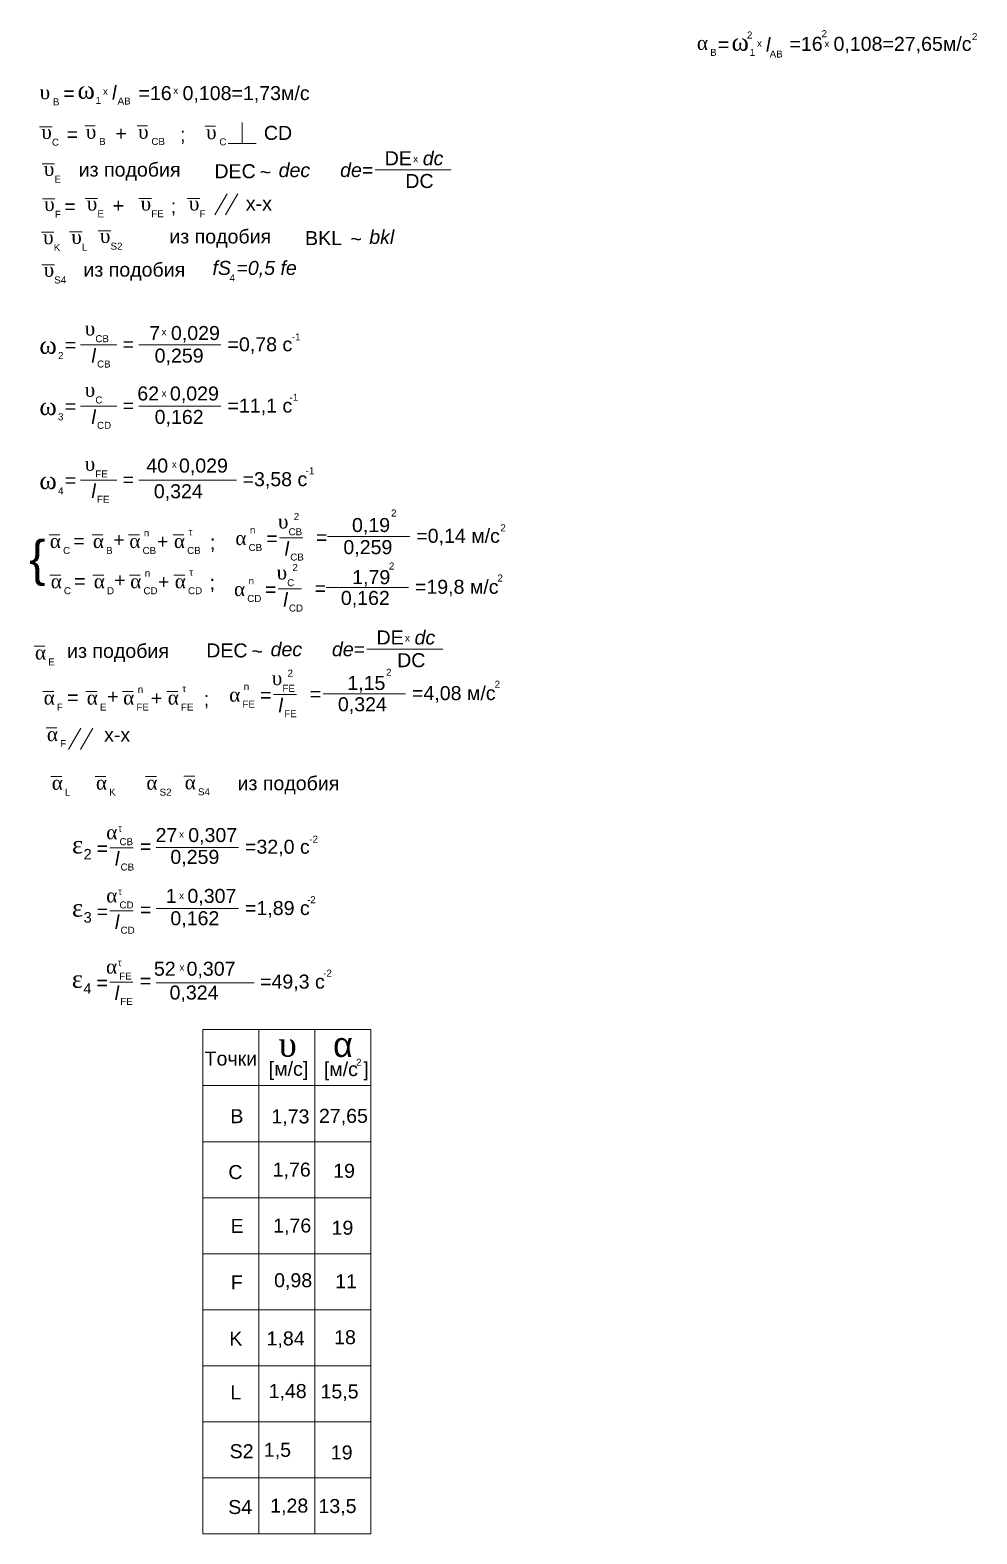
# Paper-space layout 'DIN A4 Title Block' of a CAD drawing. Header units: millimetres. Extents: x 0 to 402, y 0 to 297.
# Drawn here: x 266.4 to 401.6, y 53.3 to 268 of the extents above; entities that cross this region are included whole.
import ezdxf

# ---------------------------------------------------------------- set-up
doc = ezdxf.new("R2010")
doc.units = ezdxf.units.MM
doc.layers.add('тонкие линии', color=7, linetype='Continuous', lineweight=15)
doc.styles.add('Наклон', font='arial.ttf', dxfattribs={"height": 2})

psp = doc.layouts.new('DIN A4 Title Block')

# ---------------------------------------------------------------- linework, layer by layer
at = {"layer": 'тонкие линии', "lineweight": 15}
for p, q in [((267.78664, 254.16973), (269.56724, 254.16973)), ((274.22718, 254.33472), (275.71927, 254.33472)), ((281.69478, 254.33472), (283.18687, 254.33472)), ((291.40173, 254.2776), (292.89382, 254.2776)), ((296.69727, 254.79763), (296.69727, 251.79763)), ((298.69727, 251.79763), (294.69727, 251.79763)), ((268.14882, 248.89374), (269.92942, 248.89374)), ((315.68788, 248.04226), (326.55371, 248.04228)), ((268.1978, 243.88217), (269.9784, 243.88217)), ((274.27959, 243.94852), (276.06019, 243.94852)), ((281.97071, 243.95121), (283.75132, 243.95121)), ((288.8629, 243.95121), (290.6435, 243.95121)), ((292.80222, 241.60581), (294.55222, 244.6369)), ((294.3506, 241.60581), (296.1006, 244.6369)), ((268.04613, 239.14187), (269.82673, 239.14187)), ((272.06781, 239.18319), (273.84842, 239.18319)), ((276.15612, 239.32534), (277.93673, 239.32534)), ((268.12231, 234.50091), (269.90291, 234.50091)), ((273.60947, 223.07045), (278.82758, 223.07045)), ((281.94658, 223.04389), (293.68553, 223.04389)), ((273.60947, 214.31913), (278.82758, 214.31913)), ((281.94658, 214.29257), (293.68553, 214.29257)), ((273.60947, 203.75276), (278.82758, 203.75276)), ((281.94658, 203.7262), (293.68553, 203.7262)), ((293.68553, 203.7262), (295.90305, 203.7262)), ((269.13266, 195.93814), (270.67608, 195.93814)), ((275.27989, 195.93814), (276.82331, 195.93814)), ((280.4855, 195.93814), (282.02893, 195.93814)), ((286.84912, 195.93814), (288.39255, 195.93814)), ((302.05776, 195.50263), (305.35464, 195.50631)), ((308.90168, 195.70048), (320.64062, 195.70048)), ((269.25703, 190.19249), (270.80045, 190.19249)), ((275.40425, 190.19249), (276.94768, 190.19249)), ((280.60987, 190.19249), (282.15329, 190.19249)), ((286.97349, 190.19249), (288.51691, 190.19249)), ((301.8671, 188.2252), (305.16397, 188.22888)), ((308.71101, 188.42305), (320.44996, 188.42305)), ((267.00755, 180.02255), (268.55098, 180.02255)), ((314.51769, 179.62819), (325.38352, 179.62821)), ((268.25436, 173.58041), (269.79779, 173.58041)), ((274.40159, 173.58041), (275.94502, 173.58041)), ((279.60721, 173.58041), (281.15063, 173.58041)), ((285.97083, 173.58041), (287.51425, 173.58041)), ((301.17947, 173.14489), (304.47634, 173.14857)), ((308.2929, 173.24364), (320.03185, 173.24364)), ((268.71289, 168.36554), (270.25632, 168.36554)), ((271.90132, 165.2823), (273.65132, 168.31339)), ((273.63038, 165.2823), (275.38038, 168.31339)), ((269.4126, 161.41933), (270.95603, 161.41933)), ((275.71834, 161.43418), (277.26177, 161.43418)), ((282.91897, 161.43418), (284.4624, 161.43418)), ((288.39767, 161.48447), (289.9411, 161.48447)), ((277.82654, 151.25291), (281.12342, 151.25659)), ((284.44572, 151.31227), (296.18466, 151.31227)), ((277.82654, 142.22801), (281.12342, 142.23169)), ((284.44572, 142.56094), (296.18466, 142.56094)), ((277.79386, 132.07152), (281.09073, 132.0752)), ((284.44572, 131.99457), (296.18466, 131.99457)), ((296.18466, 131.99457), (298.40219, 131.99457)), ((291.09019, 125.29152), (315.09019, 125.29152)), ((291.09019, 125.29152), (291.09019, 53.29152)), ((299.09019, 125.29152), (299.09019, 53.29152)), ((307.09019, 125.29152), (307.09019, 53.29152)), ((315.09019, 125.29152), (315.09019, 53.29152)), ((315.09019, 117.29152), (291.09019, 117.29152)), ((315.09019, 109.29152), (291.09019, 109.29152)), ((315.09019, 101.29152), (291.09019, 101.29152)), ((315.09019, 93.29152), (291.09019, 93.29152)), ((315.09019, 85.29152), (291.09019, 85.29152)), ((315.09019, 77.29152), (291.09019, 77.29152)), ((315.09019, 69.29152), (291.09019, 69.29152)), ((315.09019, 61.29152), (291.09019, 61.29152)), ((315.09019, 53.29152), (291.09019, 53.29152))]:
    psp.add_line(p, q, dxfattribs=at)

# ---------------------------------------------------------------- texts
at = {"layer": 'тонкие линии', "lineweight": 15, "attachment_point": 1, "style": 'Наклон'}
for s, insert, char_height, width in [('{\\fTimes New Roman|b0|i0|c0|p18;α}', (361.64966, 267.17021), 2, 5.8557899), ('=', (364.61908, 266.94208), 2, 1.8415529), ('{\\fTimes New Roman|b0|i0|c0|p18;ω}', (366.58411, 267.54787), 2.5, 11.7105085), ('2', (368.79626, 267.79511), 1, 4.4466772), ('х', (370.22243, 266.60864), 1, 2.6978565), ('{\\fArial|b0|i1|c204|p34;l}', (371.51058, 266.89703), 2, 3.2565021), ('=16  0,108=27,65м/с', (374.86502, 267.0315), 2, 38.125757), ('2', (379.45266, 267.98311), 1, 4.1602591), ('х', (379.86868, 266.56924), 1, 2.35748), ('2', (400.92842, 267.56793), 1, 3.7442327), ('B', (363.5349, 265.31923), 1, 9.675093), ('1', (369.19304, 265.31582), 1, 5.8541585), ('AB', (372.037, 265.07924), 1, 4.7271809), ('{\\fTimes New Roman|b0|i0|c0|p18;ω}', (273.1935, 260.69525), 2.5, 11.7105085), ('{\\fArial|b0|i1|c204|p34;l}', (278.11997, 260.04442), 2, 3.2565021), ('=16  0,108=1,73м/с', (281.90632, 259.99907), 2, 38.125757), ('{\\fTimes New Roman|b0|i0|c0|p18;υ}', (267.78971, 260.13226), 2, 7.1424963), ('B', (269.6822, 258.24462), 1, 2.1315008), ('=', (271.17583, 259.9591), 2, 2.4485632), ('1', (275.80243, 258.4632), 1, 5.8541585), ('х', (276.83182, 259.75602), 1, 2.6978565), ('AB', (278.92534, 258.36438), 1, 4.7271809), ('х', (286.87323, 259.88274), 1, 6.9302905), ('{\\fTimes New Roman|b0|i0|c0|p18;υ}', (268.03026, 254.45478), 2, 6.8873399), ('=', (271.65315, 254.11406), 2, 1.4079101), ('{\\fTimes New Roman|b0|i0|c0|p18;υ}', (274.38704, 254.48784), 2, 7.1424963), ('+', (278.60737, 254.242), 2, 1.7492208), ('{\\fTimes New Roman|b0|i0|c0|p18;υ}', (281.85464, 254.48784), 2, 7.1424963), (';', (287.85275, 254.10328), 2, 0.9756929), ('{\\fTimes New Roman|b0|i0|c0|p18;υ}', (291.56159, 254.43071), 2, 7.1424963), ('СD', (299.81132, 254.32287), 2, 6.0398436), ('C', (269.54648, 252.4925), 1, 2.6180125), ('B', (276.27953, 252.60019), 1, 2.1315008), ('СB', (283.74713, 252.60019), 1, 2.1315008), ('С', (293.45408, 252.54307), 1, 2.1315008), ('из подобия', (273.36779, 249.07916), 2, 16.9911453), ('{\\fArial|b0|i1|c204|p34;dec}', (301.92194, 249.00627), 2, 5.5374555), ('{\\fArial|b0|i1|c204|p34;de}=', (310.69983, 249.01823), 2, 8.9259021), ('DE  {\\fArial|b0|i1|c204|p34;dc}', (317.06909, 250.69483), 2, 13.8480628), ('x', (321.13884, 250.11527), 1, 4.2637457), ('{\\fTimes New Roman|b0|i0|c0|p18;υ}', (268.39244, 249.17879), 2, 6.8873399), ('E', (269.90866, 247.21651), 1, 2.6180125), ('DEC', (292.75091, 248.84606), 2, 5.5374555), ('~', (299.21344, 248.73615), 2, 2.5871257), ('DC', (320.01021, 247.45159), 2, 8.7469494), ('{\\fTimes New Roman|b0|i0|c0|p18;υ}', (268.44142, 244.16722), 2, 6.8873399), ('=', (271.30462, 243.82466), 2, 1.3724333), ('{\\fTimes New Roman|b0|i0|c0|p18;υ}', (274.52321, 244.23357), 2, 6.8873399), ('+', (278.22646, 243.94395), 2, 3.0730579), ('{\\fTimes New Roman|b0|i0|c0|p18;υ}', (282.21433, 244.23626), 2, 6.8873399), (';', (286.51415, 243.85407), 2, 0.183579), ('{\\fTimes New Roman|b0|i0|c0|p18;υ}', (289.10652, 244.23626), 2, 6.8873399), ('x-x', (297.23643, 244.23436), 2, 11.9854393), ('F', (269.95764, 242.20494), 1, 2.6180125), ('E', (276.03944, 242.27129), 1, 2.6180125), ('FE', (283.73056, 242.27398), 1, 2.6180125), ('F', (290.62275, 242.27398), 1, 2.6180125), ('{\\fTimes New Roman|b0|i0|c0|p18;υ}', (268.28975, 239.42692), 2, 6.8873399), ('{\\fTimes New Roman|b0|i0|c0|p18;υ}', (272.31144, 239.46824), 2, 6.8873399), ('{\\fTimes New Roman|b0|i0|c0|p18;υ}', (276.39975, 239.61039), 2, 6.8873399), ('из подобия', (286.30611, 239.53259), 2, 16.9911453), ('BKL', (305.68923, 239.29949), 2, 5.5374555), ('~', (312.15175, 239.18958), 2, 2.5871257), ('{\\fArial|b0|i1|c204|p34;bkl}', (314.86026, 239.4597), 2, 5.5374555), ('K', (269.80598, 237.46464), 1, 2.6180125), ('L', (273.82766, 237.50596), 1, 2.6180125), ('S2', (277.91597, 237.64812), 1, 2.6180125), ('{\\fTimes New Roman|b0|i0|c0|p18;υ}', (268.36593, 234.78596), 2, 6.8873399), ('из подобия', (274.03642, 234.79551), 2, 16.9911453), ('{\\fArial|b0|i1|c204|p34;fS =0,5 fe}', (292.47378, 235.04461), 2, 32.6595154), ('S4', (269.88216, 232.82368), 1, 2.6180125), ('4', (294.90449, 233.11034), 1, 17.4009855), ('{\\fTimes New Roman|b0|i0|c0|p18;υ}', (274.22825, 226.40167), 2, 6.8873399), (' 7  0,029', (282.65851, 225.74731), 2, 13.1450008), ('{\\fTimes New Roman|b0|i0|c0|p18;ω}', (267.75196, 224.28339), 2.5, 11.7105085), ('=', (271.382, 224.05387), 2, 1.547399), ('CB', (275.74447, 224.43939), 1, 2.6180125), ('=', (279.65115, 224.14805), 2, 1.547399), ('х', (285.20375, 225.41879), 1, 0.6609424), ('=0,78 с', (294.62058, 224.13432), 2, 10.4004174), ('-1', (303.81039, 224.70263), 1, 3.5245015), ('2', (270.4168, 222.03598), 1, 5.8541585), ('{\\fArial|b0|i1|c204|p34;l}', (275.17918, 222.50132), 2, 3.2565021), ('0,259', (284.21234, 222.51926), 2, 15.1282375), ('СB', (275.98455, 220.82128), 1, 4.7271809), ('{\\fTimes New Roman|b0|i0|c0|p18;υ}', (274.22825, 217.65035), 2, 6.8873399), ('62  0,029', (281.73813, 217.11323), 2, 13.1450008), ('{\\fTimes New Roman|b0|i0|c0|p18;ω}', (267.75196, 215.53207), 2.5, 11.7105085), ('=', (271.382, 215.30255), 2, 1.547399), ('C', (275.74447, 215.68807), 1, 2.6180125), ('=', (279.65115, 215.39672), 2, 1.547399), ('х', (285.20375, 216.66747), 1, 0.6609424), ('=11,1 с', (294.62058, 215.383), 2, 11.9348998), ('-1', (303.48168, 216.06767), 1, 3.5245015), ('3', (270.4168, 213.28466), 1, 5.8541585), ('{\\fArial|b0|i1|c204|p34;l}', (275.17918, 213.75), 2, 3.2565021), ('0,162', (284.21234, 213.76793), 2, 15.1282375), ('СD', (275.98455, 212.06996), 1, 4.7271809), ('{\\fTimes New Roman|b0|i0|c0|p18;υ}', (274.22825, 207.08398), 2, 6.8873399), ('  40  0,029', (281.47547, 206.82131), 2, 22.8592311), ('х', (286.66881, 206.52082), 1, 0.6609424), ('{\\fTimes New Roman|b0|i0|c0|p18;ω}', (267.75196, 204.9657), 2.5, 11.7105085), ('=', (271.382, 204.73618), 2, 1.547399), ('FE', (275.74447, 205.1217), 1, 2.6180125), ('=', (279.65115, 204.83035), 2, 1.547399), ('=3,58 с', (296.76706, 204.88164), 2, 10.4004174), ('-1', (305.78009, 205.57617), 1, 3.5245015), ('4', (270.4168, 202.71829), 1, 5.8541585), ('{\\fArial|b0|i1|c204|p34;l}', (275.17918, 203.18363), 2, 3.2565021), ('0,324', (284.09843, 203.15898), 2, 15.1282375), ('FE', (275.98455, 201.50359), 1, 4.7271809), ('{\\fTimes New Roman|b0|i0|c0|p18;υ}', (301.82115, 198.83753), 2, 6.8873399), ('2', (304.07329, 199.04743), 1, 1.4511704), ('0,19', (312.39564, 198.33205), 2, 13.1450008), ('2', (317.97271, 199.54844), 1, 0.5860504), ('\\{', (266.30834, 195.12829), 5, 2.8645329), ('{\\fTimes New Roman|b0|i0|c0|p18;α}', (269.24867, 196.04813), 2, 5.8557899), ('=', (272.58793, 196.07058), 2, 1.2635711), ('{\\fTimes New Roman|b0|i0|c0|p18;α}', (275.3959, 196.04813), 2, 5.8557899), ('+', (278.31477, 196.22012), 2, 1.8502868), ('{\\fTimes New Roman|b0|i0|c0|p18;α}', (280.60151, 196.04813), 2, 5.8557899), ('n', (282.67748, 196.72098), 1, 0.7691303), ('+', (284.55203, 195.98148), 2, 1.5518524), ('{\\fTimes New Roman|b0|i0|c0|p18;α}', (286.96513, 196.04813), 2, 5.8557899), ('τ', (289.03287, 196.85264), 1, 1.0529923), (';', (292.11068, 195.87437), 2, 0.8219767), ('{\\fTimes New Roman|b0|i0|c0|p18;α}', (295.74245, 196.4718), 2, 5.8557899), ('n', (297.81842, 197.14465), 1, 0.7691303), ('=', (300.16062, 196.42292), 2, 2.8780666), ('CB', (303.33738, 196.87525), 1, 2.6180125), ('=', (307.24406, 196.58391), 2, 1.547399), ('=0,14 м/с', (321.57568, 196.79091), 2, 14.6702094), ('2', (333.58353, 197.43217), 1, 3.5245015), ('С', (271.13391, 194.19715), 1, 9.675093), ('B', (277.28114, 194.19715), 1, 9.675093), ('СB', (282.48675, 194.19715), 1, 9.675093), ('СB', (288.85037, 194.19715), 1, 9.675093), ('СB', (297.62769, 194.62082), 1, 9.675093), ('{\\fArial|b0|i1|c204|p34;l}', (302.77208, 194.93718), 2, 3.2565021), ('СB', (303.57745, 193.25714), 1, 4.7271809), ('0,259', (311.16744, 195.17584), 2, 15.1282375), ('2', (303.88262, 191.77001), 1, 1.4511704), ('2', (317.67154, 191.98334), 1, 1.5618484), ('{\\fTimes New Roman|b0|i0|c0|p18;α}', (269.37303, 190.30248), 2, 5.8557899), ('=', (272.7123, 190.32492), 2, 1.2635711), ('{\\fTimes New Roman|b0|i0|c0|p18;α}', (275.52026, 190.30248), 2, 5.8557899), ('+', (278.43914, 190.47446), 2, 1.8502868), ('{\\fTimes New Roman|b0|i0|c0|p18;α}', (280.72588, 190.30248), 2, 5.8557899), ('n', (282.80184, 190.97533), 1, 0.7691303), ('+', (284.6764, 190.23582), 2, 1.5518524), ('{\\fTimes New Roman|b0|i0|c0|p18;α}', (287.0895, 190.30248), 2, 5.8557899), ('τ', (289.15723, 191.10699), 1, 1.0529923), (';', (292.05931, 190.12304), 2, 0.7706044), ('n', (297.62775, 189.86722), 1, 0.7691303), ('{\\fTimes New Roman|b0|i0|c0|p18;υ}', (301.63049, 191.5601), 2, 6.8873399), ('C', (303.14671, 189.59782), 1, 2.6180125), ('1,79', (312.4225, 190.89005), 2, 13.1450008), ('=19,8 м/с', (321.38501, 189.51348), 2, 16.2965691), ('2', (333.17546, 190.2704), 1, 3.5245015), ('С', (271.25828, 188.45149), 1, 9.675093), ('D', (277.4055, 188.45149), 1, 9.675093), ('СD', (282.61112, 188.45149), 1, 9.675093), ('СD', (288.97474, 188.45149), 1, 9.675093), ('{\\fTimes New Roman|b0|i0|c0|p18;α}', (295.55178, 189.19438), 2, 5.8557899), ('СD', (297.43702, 187.34339), 1, 9.675093), ('=', (299.96996, 189.1455), 2, 2.8780666), ('{\\fArial|b0|i1|c204|p34;l}', (302.58142, 187.65975), 2, 3.2565021), ('=', (307.05339, 189.30648), 2, 1.547399), ('0,162', (310.80342, 187.92287), 2, 15.1282375), ('СD', (303.38679, 185.97971), 1, 4.7271809), ('из подобия', (271.71052, 180.36274), 2, 16.9911453), ('DEC', (291.58072, 180.43199), 2, 5.5374555), ('{\\fArial|b0|i1|c204|p34;dec}', (300.7724, 180.5922), 2, 5.5374555), ('{\\fArial|b0|i1|c204|p34;de}=', (309.52965, 180.60417), 2, 8.9259021), ('DE  {\\fArial|b0|i1|c204|p34;dc}', (315.8989, 182.28076), 2, 13.8480628), ('x', (319.96866, 181.7012), 1, 4.2637457), ('{\\fTimes New Roman|b0|i0|c0|p18;α}', (267.12356, 180.13254), 2, 5.8557899), ('E', (269.0088, 178.28155), 1, 9.675093), ('~', (298.04325, 180.32208), 2, 2.5871257), ('DC', (318.84002, 179.03752), 2, 8.7469494), ('2', (303.19499, 176.68969), 1, 1.4511704), ('2', (317.25343, 176.80393), 1, 1.5618484), ('n', (281.79918, 174.36324), 1, 0.7691303), ('τ', (288.15457, 174.4949), 1, 1.0529923), ('n', (296.94012, 174.78691), 1, 0.7691303), ('{\\fTimes New Roman|b0|i0|c0|p18;υ}', (300.94286, 176.47979), 2, 6.8873399), ('FE', (302.45908, 174.51751), 1, 2.6180125), ('1,15', (311.72571, 175.78324), 2, 13.1450008), ('=4,08 м/с', (320.9669, 174.33407), 2, 16.2965691), ('2', (332.75735, 175.09099), 1, 3.5245015), ('{\\fTimes New Roman|b0|i0|c0|p18;α}', (268.37037, 173.6904), 2, 5.8557899), ('F', (270.25561, 171.83941), 1, 9.675093), ('=', (271.70964, 173.71284), 2, 1.2635711), ('{\\fTimes New Roman|b0|i0|c0|p18;α}', (274.5176, 173.6904), 2, 5.8557899), ('E', (276.40284, 171.83941), 1, 9.675093), ('+', (277.43648, 173.86238), 2, 1.8502868), ('{\\fTimes New Roman|b0|i0|c0|p18;α}', (279.72321, 173.6904), 2, 5.8557899), ('FE', (281.60846, 171.83941), 1, 9.675093), ('+', (283.67373, 173.62374), 2, 1.5518524), ('{\\fTimes New Roman|b0|i0|c0|p18;α}', (286.08684, 173.6904), 2, 5.8557899), ('FE', (287.97208, 171.83941), 1, 9.675093), (';', (291.23239, 173.51663), 2, 0.8219767), ('{\\fTimes New Roman|b0|i0|c0|p18;α}', (294.86415, 174.11406), 2, 5.8557899), ('FE', (296.7494, 172.26308), 1, 9.675093), ('=', (299.28233, 174.06518), 2, 2.8780666), ('{\\fArial|b0|i1|c204|p34;l}', (301.89379, 172.57944), 2, 3.2565021), ('=', (306.36576, 174.22617), 2, 1.547399), ('0,324', (310.38531, 172.74346), 2, 15.1282375), ('FE', (302.69916, 170.8994), 1, 4.7271809), ('{\\fTimes New Roman|b0|i0|c0|p18;α}', (268.8289, 168.47553), 2, 5.8557899), ('x-x', (276.99598, 168.39439), 2, 11.9854393), ('F', (270.71414, 166.62455), 1, 9.675093), ('{\\fTimes New Roman|b0|i0|c0|p18;α}', (288.51368, 161.59446), 2, 5.8557899), ('из подобия', (296.04814, 161.46578), 2, 16.9911453), ('{\\fTimes New Roman|b0|i0|c0|p18;α}', (269.52861, 161.52932), 2, 5.8557899), ('L', (271.41385, 159.67833), 1, 9.675093), ('{\\fTimes New Roman|b0|i0|c0|p18;α}', (275.83435, 161.54417), 2, 5.8557899), ('K', (277.71959, 159.69318), 1, 9.675093), ('{\\fTimes New Roman|b0|i0|c0|p18;α}', (283.03498, 161.54417), 2, 5.8557899), ('S2', (284.92022, 159.69318), 1, 9.675093), ('S4', (290.39892, 159.74347), 1, 9.675093), ('{\\fTimes New Roman|b0|i0|c0|p18;α}', (277.30578, 154.47244), 2, 5.8557899), ('τ', (278.98653, 154.53575), 1, 1.0529923), ('CB', (279.19102, 152.62146), 1, 9.675093), ('27  0,307', (284.34762, 154.07353), 2, 13.1450008), ('х', (287.70289, 153.68717), 1, 0.6609424), ('-2', (306.30952, 152.97101), 1, 3.5245015), ('{\\fTimes New Roman|b0|i0|c0|p18;ε}', (272.41495, 152.94656), 2.5, 2.4893569), ('2', (274.06586, 151.09003), 1.5, 4.5565265), ('=', (275.9294, 152.1732), 2, 2.8780666), ('{\\fArial|b0|i1|c204|p34;l}', (278.54086, 150.68746), 2, 3.2565021), ('=', (282.12103, 152.45316), 2, 1.547399), ('0,259', (286.45946, 150.9493), 2, 15.1282375), ('=32,0 с', (297.11972, 152.4027), 2, 10.4004174), ('CB', (279.34623, 149.00742), 1, 4.7271809), ('{\\fTimes New Roman|b0|i0|c0|p18;α}', (277.30578, 145.44755), 2, 5.8557899), ('τ', (278.98653, 145.51085), 1, 1.0529923), ('  1  0,307', (284.23727, 145.38161), 2, 13.1450008), ('х', (287.70289, 144.93584), 1, 0.6609424), ('-2', (305.98082, 144.33604), 1, 3.5245015), ('{\\fTimes New Roman|b0|i0|c0|p18;ε}', (272.41495, 143.92166), 2.5, 2.4893569), ('3', (274.06586, 142.06513), 1.5, 4.5565265), ('=', (275.9294, 143.14831), 2, 2.8780666), ('{\\fArial|b0|i1|c204|p34;l}', (278.54086, 141.66256), 2, 3.2565021), ('CD', (279.19102, 143.59656), 1, 9.675093), ('=', (282.12103, 143.42826), 2, 1.547399), ('0,162', (286.45946, 142.19798), 2, 15.1282375), ('=1,89 с', (297.11972, 143.65137), 2, 11.9348998), ('CD', (279.34623, 139.98252), 1, 4.7271809), ('{\\fTimes New Roman|b0|i0|c0|p18;α}', (277.27309, 135.29105), 2, 5.8557899), ('τ', (278.95384, 135.35436), 1, 1.0529923), ('FE', (279.15833, 133.44007), 1, 9.675093), ('  52  0,307', (282.56079, 134.98873), 2, 22.8592311), ('х', (287.75413, 134.68824), 1, 0.6609424), ('=49,3 с', (299.2662, 133.15002), 2, 10.4004174), ('-2', (308.27922, 133.84454), 1, 3.5245015), ('{\\fTimes New Roman|b0|i0|c0|p18;ε}', (272.38226, 133.76517), 2.5, 2.4893569), ('4', (274.03318, 131.90864), 1.5, 4.5565265), ('=', (275.89672, 132.99181), 2, 2.8780666), ('{\\fArial|b0|i1|c204|p34;l}', (278.50817, 131.50607), 2, 3.2565021), ('=', (282.08835, 133.27177), 2, 1.547399), ('0,324', (286.34555, 131.58903), 2, 15.1282375), ('FE', (279.31355, 129.82603), 1, 4.7271809), ('{\\fTimes New Roman|b0|i0|c0|p18;υ}', (301.90263, 124.92899), 3.5, 5.0112618), ('α', (309.69859, 124.88946), 3.5, 3.6996926), ('Точки', (291.34434, 122.16712), 2, 6.3330046), ('[м/с]', (300.50458, 120.6976), 2, 3.279591), ('[м/с ]', (308.37503, 120.65814), 2, 13.5424558), ('2', (312.97385, 121.13201), 1, 2.1818061), ('B', (295.02795, 113.93308), 2, 4.1532855), ('1,73', (300.88146, 113.90135), 2, 5.8327833), ('27,65', (307.67548, 113.97959), 2, 6.6489498), ('С', (294.73668, 105.95166), 2, 4.6595091), ('1,76', (301.06287, 106.30359), 2, 6.5506638), ('19', (309.71207, 106.13588), 2, 8), ('E', (295.06175, 98.27171), 2, 5.1772324), ('1,76', (301.13653, 98.324), 2, 6.2402408), ('19', (309.47823, 98.0069), 2, 8), ('F', (295.0974, 90.21402), 2, 6.1439868), ('0,98', (301.27181, 90.51126), 2, 6.3869156), ('11', (309.99912, 90.35655), 2, 8), ('K', (294.87432, 82.17957), 2, 3.7610728), ('1,84', (300.19744, 82.20401), 2, 2.6540242), ('18', (309.84032, 82.37658), 2, 5.6571429), ('L', (295.01751, 74.49782), 2, 3.7610728), ('1,48', (300.49024, 74.69246), 2, 2.6540242), ('15,5', (307.90183, 74.63858), 2, 5.6571429), ('S2', (294.92258, 66.09875), 2, 3.7610728), ('1,5', (299.80746, 66.29842), 2, 2.6540242), ('19', (309.36836, 65.92733), 2, 5.6571429), ('S4', (294.71998, 58.1325), 2, 3.7610728), ('1,28', (300.71266, 58.33217), 2, 2.6540242), ('13,5', (307.60431, 58.27326), 2, 5.6571429)]:
    psp.add_mtext(s, dxfattribs=dict(at, insert=insert, char_height=char_height, width=width))

doc.saveas('drawing.dxf')
